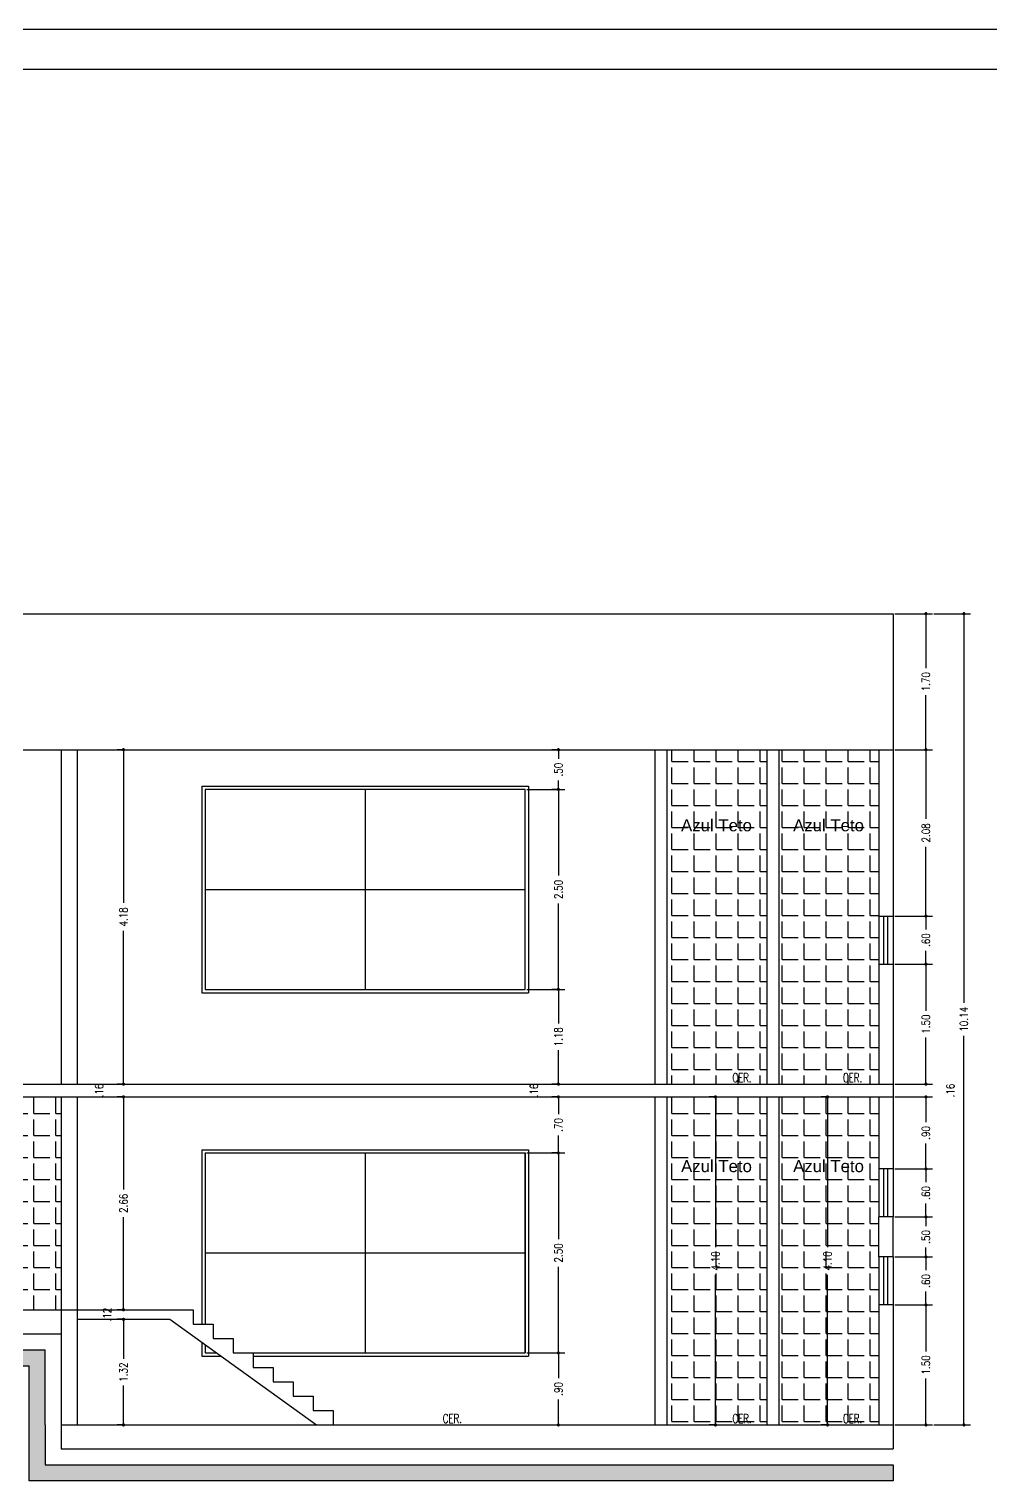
# Model space of a CAD drawing. Extents: x -4780 to 4154, y -1673 to 3208.
# Drawn here: x 694.89 to 706.91, y -445.97 to -427.82 of the extents above; entities that cross this region are included whole.
import ezdxf

# ---------------------------------------------------------------- set-up
doc = ezdxf.new("R2010")
doc.units = 0
doc.header["$MEASUREMENT"] = 0
doc.header["$PDMODE"] = 34
for name, color, linetype in [('COTAS', 5, 'Continuous'), ('MG', 5, 'Continuous'), ('PENA01', 1, 'Continuous'), ('PENA02', 2, 'Continuous'), ('pena06', 4, 'Continuous'), ('PF', 9, 'Continuous')]:
    doc.layers.add(name, color=color, linetype=linetype)
doc.layers.add('TEXTO', color=5, linetype='Continuous', lineweight=9)
doc.styles.add('ROMANS', font='romand.shx', dxfattribs={"width": 0.8})
doc.styles.add('STYLE1', font='romand.shx', dxfattribs={"width": 0.8})
doc.dimstyles.new('CORTE100', dxfattribs={"dimtxt": 0.1, "dimasz": 0.04, "dimexe": 0.08, "dimexo": 0.02, "dimgap": 0.05, "dimtad": 0, "dimzin": 4, "dimdsep": 46, "dimtxsty": 'ROMANS', "dimblk1": 'DOT', "dimblk2": 'DOT', "dimsah": 1, "dimcen": 0.09, "dimclrd": 30, "dimclre": 30, "dimclrt": 5, "dimadec": 0, "dimazin": 0, "dimtfac": 1, "dimtofl": 0, "dimtmove": 2, "dimatfit": 3, "dimldrblk": 'DOT', "dimfxl": 1, "dimtolj": 1, "dimtzin": 0, "dimarcsym": 0})
pattern_1 = [(0, (-1.62855, 0), (0, 0.275), [0.2, -0.075]), (90, (-1.62855, 0), (-0.275, 2e-17), [0.2, -0.075])]

# ---------------------------------------------------------------- blocks, each defined once
blk = doc.blocks.new('DOT')
at = {"layer": 'PENA01', "color": 0, "linetype": 'ByBlock'}
blk.add_line((-0.5, 0), (-1, 0), dxfattribs=at)
at = {"layer": 'PENA01', "color": 0, "linetype": 'ByBlock', "const_width": 0.5}
blk.add_lwpolyline([(-0.25, 0, 1), (0.25, 0, 1)], format="xyb", close=True, dxfattribs=at)
blk = doc.blocks.new('*D94')
at = {"layer": 'COTAS', "color": 30, "linetype": 'Continuous', "lineweight": -2, "transparency": 16777216}
for p, q in [((705.707, -443.769), (706.175, -443.769)), ((706.095, -443.809), (706.095, -444.351)), ((706.095, -445.229), (706.095, -444.687)), ((705.707, -445.269), (706.175, -445.269))]:
    blk.add_line(p, q, dxfattribs=at)
at = {"layer": 'DEFPOINTS', "color": 0, "linetype": 'Continuous', "transparency": 16777216}
for p in [(705.687, -443.769), (706.095, -443.769), (705.687, -445.269)]:
    blk.add_point(p, dxfattribs=at)
at = {"layer": 'COTAS', "color": 30, "linetype": 'Continuous', "lineweight": -2, "transparency": 16777216, "xscale": 0.04, "yscale": 0.04, "zscale": 0.04}
for p, rotation in [((706.095, -443.769), 90), ((706.095, -445.269), 270)]:
    blk.add_blockref('DOT', p, dxfattribs=dict(at, rotation=rotation))
at = {"layer": 'COTAS', "color": 5, "linetype": 'Continuous', "transparency": 16777216, "insert": (706.095, -444.519), "char_height": 0.1, "attachment_point": 5, "rotation": 90, "style": 'ROMANS'}
blk.add_mtext('\\A1;1.50', dxfattribs=at)
blk = doc.blocks.new('*D95')
at = {"layer": 'COTAS', "color": 30, "linetype": 'Continuous', "lineweight": -2, "transparency": 16777216}
for p, q in [((705.707, -443.169), (706.175, -443.169)), ((706.095, -443.209), (706.095, -443.335)), ((706.095, -443.729), (706.095, -443.603)), ((705.707, -443.769), (706.175, -443.769))]:
    blk.add_line(p, q, dxfattribs=at)
at = {"layer": 'DEFPOINTS', "color": 0, "linetype": 'Continuous', "transparency": 16777216}
for p in [(705.687, -443.169), (706.095, -443.169), (705.687, -443.769)]:
    blk.add_point(p, dxfattribs=at)
at = {"layer": 'COTAS', "color": 30, "linetype": 'Continuous', "lineweight": -2, "transparency": 16777216, "xscale": 0.04, "yscale": 0.04, "zscale": 0.04}
for p, rotation in [((706.095, -443.169), 90), ((706.095, -443.769), 270)]:
    blk.add_blockref('DOT', p, dxfattribs=dict(at, rotation=rotation))
at = {"layer": 'COTAS', "color": 5, "linetype": 'Continuous', "transparency": 16777216, "insert": (706.095, -443.469), "char_height": 0.1, "attachment_point": 5, "rotation": 90, "style": 'ROMANS'}
blk.add_mtext('\\A1;.60', dxfattribs=at)
blk = doc.blocks.new('*D96')
at = {"layer": 'COTAS', "color": 30, "linetype": 'Continuous', "lineweight": -2, "transparency": 16777216}
for p, q in [((705.707, -442.669), (706.175, -442.669)), ((706.095, -442.709), (706.095, -442.785)), ((705.707, -443.169), (706.175, -443.169)), ((706.095, -443.129), (706.095, -443.053))]:
    blk.add_line(p, q, dxfattribs=at)
at = {"layer": 'DEFPOINTS', "color": 0, "linetype": 'Continuous', "transparency": 16777216}
for p in [(705.687, -442.669), (706.095, -442.669), (705.687, -443.169)]:
    blk.add_point(p, dxfattribs=at)
at = {"layer": 'COTAS', "color": 30, "linetype": 'Continuous', "lineweight": -2, "transparency": 16777216, "xscale": 0.04, "yscale": 0.04, "zscale": 0.04}
for p, rotation in [((706.095, -442.669), 90), ((706.095, -443.169), 270)]:
    blk.add_blockref('DOT', p, dxfattribs=dict(at, rotation=rotation))
at = {"layer": 'COTAS', "color": 5, "linetype": 'Continuous', "transparency": 16777216, "insert": (706.095, -442.919), "char_height": 0.1, "attachment_point": 5, "rotation": 90, "style": 'ROMANS'}
blk.add_mtext('\\A1;.50', dxfattribs=at)
blk = doc.blocks.new('*D97')
at = {"layer": 'COTAS', "color": 30, "linetype": 'Continuous', "lineweight": -2, "transparency": 16777216}
for p, q in [((705.707, -442.069), (706.175, -442.069)), ((706.095, -442.109), (706.095, -442.235)), ((706.095, -442.629), (706.095, -442.503)), ((705.707, -442.669), (706.175, -442.669))]:
    blk.add_line(p, q, dxfattribs=at)
at = {"layer": 'DEFPOINTS', "color": 0, "linetype": 'Continuous', "transparency": 16777216}
for p in [(705.687, -442.069), (706.095, -442.069), (705.687, -442.669)]:
    blk.add_point(p, dxfattribs=at)
at = {"layer": 'COTAS', "color": 30, "linetype": 'Continuous', "lineweight": -2, "transparency": 16777216, "xscale": 0.04, "yscale": 0.04, "zscale": 0.04}
for p, rotation in [((706.095, -442.069), 90), ((706.095, -442.669), 270)]:
    blk.add_blockref('DOT', p, dxfattribs=dict(at, rotation=rotation))
at = {"layer": 'COTAS', "color": 5, "linetype": 'Continuous', "transparency": 16777216, "insert": (706.095, -442.369), "char_height": 0.1, "attachment_point": 5, "rotation": 90, "style": 'ROMANS'}
blk.add_mtext('\\A1;.60', dxfattribs=at)
blk = doc.blocks.new('*D98')
at = {"layer": 'COTAS', "color": 30, "linetype": 'Continuous', "lineweight": -2, "transparency": 16777216}
for p, q in [((705.707, -441.169), (706.175, -441.169)), ((706.095, -441.209), (706.095, -441.485)), ((706.095, -442.029), (706.095, -441.753)), ((705.707, -442.069), (706.175, -442.069))]:
    blk.add_line(p, q, dxfattribs=at)
at = {"layer": 'DEFPOINTS', "color": 0, "linetype": 'Continuous', "transparency": 16777216}
for p in [(705.687, -441.169), (706.095, -441.169), (705.687, -442.069)]:
    blk.add_point(p, dxfattribs=at)
at = {"layer": 'COTAS', "color": 30, "linetype": 'Continuous', "lineweight": -2, "transparency": 16777216, "xscale": 0.04, "yscale": 0.04, "zscale": 0.04}
for p, rotation in [((706.095, -441.169), 90), ((706.095, -442.069), 270)]:
    blk.add_blockref('DOT', p, dxfattribs=dict(at, rotation=rotation))
at = {"layer": 'COTAS', "color": 5, "linetype": 'Continuous', "transparency": 16777216, "insert": (706.095, -441.619), "char_height": 0.1, "attachment_point": 5, "rotation": 90, "style": 'ROMANS'}
blk.add_mtext('\\A1;.90', dxfattribs=at)
blk = doc.blocks.new('*D99')
at = {"layer": 'COTAS', "color": 30, "linetype": 'Continuous', "lineweight": -2, "transparency": 16777216}
for p, q in [((706.095, -440.969), (706.095, -440.929)), ((705.707, -441.009), (706.175, -441.009)), ((705.707, -441.169), (706.175, -441.169)), ((706.095, -441.209), (706.095, -441.249))]:
    blk.add_line(p, q, dxfattribs=at)
at = {"layer": 'DEFPOINTS', "color": 0, "linetype": 'Continuous', "transparency": 16777216}
for p in [(705.687, -441.009), (705.687, -441.169), (706.095, -441.169)]:
    blk.add_point(p, dxfattribs=at)
at = {"layer": 'COTAS', "color": 30, "linetype": 'Continuous', "lineweight": -2, "transparency": 16777216, "xscale": 0.04, "yscale": 0.04, "zscale": 0.04}
for p, rotation in [((706.095, -441.009), 270), ((706.095, -441.169), 90)]:
    blk.add_blockref('DOT', p, dxfattribs=dict(at, rotation=rotation))
at = {"layer": 'COTAS', "color": 5, "linetype": 'Continuous', "transparency": 16777216, "insert": (706.4, -441.089), "char_height": 0.1, "attachment_point": 5, "rotation": 90, "style": 'ROMANS'}
blk.add_mtext('\\A1;.16', dxfattribs=at)
blk = doc.blocks.new('*D100')
at = {"layer": 'COTAS', "color": 30, "linetype": 'Continuous', "lineweight": -2, "transparency": 16777216}
for p, q in [((705.707, -439.509), (706.175, -439.509)), ((706.095, -439.549), (706.095, -440.091)), ((706.095, -440.969), (706.095, -440.427)), ((705.707, -441.009), (706.175, -441.009))]:
    blk.add_line(p, q, dxfattribs=at)
at = {"layer": 'DEFPOINTS', "color": 0, "linetype": 'Continuous', "transparency": 16777216}
for p in [(705.687, -439.509), (705.687, -441.009), (706.095, -441.009)]:
    blk.add_point(p, dxfattribs=at)
at = {"layer": 'COTAS', "color": 30, "linetype": 'Continuous', "lineweight": -2, "transparency": 16777216, "xscale": 0.04, "yscale": 0.04, "zscale": 0.04}
for p, rotation in [((706.095, -439.509), 90), ((706.095, -441.009), 270)]:
    blk.add_blockref('DOT', p, dxfattribs=dict(at, rotation=rotation))
at = {"layer": 'COTAS', "color": 5, "linetype": 'Continuous', "transparency": 16777216, "insert": (706.095, -440.259), "char_height": 0.1, "attachment_point": 5, "rotation": 90, "style": 'ROMANS'}
blk.add_mtext('\\A1;1.50', dxfattribs=at)
blk = doc.blocks.new('*D101')
at = {"layer": 'COTAS', "color": 30, "linetype": 'Continuous', "lineweight": -2, "transparency": 16777216}
for p, q in [((705.707, -438.909), (706.175, -438.909)), ((706.095, -438.949), (706.095, -439.075)), ((706.095, -439.469), (706.095, -439.343)), ((705.707, -439.509), (706.175, -439.509))]:
    blk.add_line(p, q, dxfattribs=at)
at = {"layer": 'DEFPOINTS', "color": 0, "linetype": 'Continuous', "transparency": 16777216}
for p in [(705.687, -438.909), (705.687, -439.509), (706.095, -439.509)]:
    blk.add_point(p, dxfattribs=at)
at = {"layer": 'COTAS', "color": 30, "linetype": 'Continuous', "lineweight": -2, "transparency": 16777216, "xscale": 0.04, "yscale": 0.04, "zscale": 0.04}
for p, rotation in [((706.095, -438.909), 90), ((706.095, -439.509), 270)]:
    blk.add_blockref('DOT', p, dxfattribs=dict(at, rotation=rotation))
at = {"layer": 'COTAS', "color": 5, "linetype": 'Continuous', "transparency": 16777216, "insert": (706.095, -439.209), "char_height": 0.1, "attachment_point": 5, "rotation": 90, "style": 'ROMANS'}
blk.add_mtext('\\A1;.60', dxfattribs=at)
blk = doc.blocks.new('*D102')
at = {"layer": 'COTAS', "color": 30, "linetype": 'Continuous', "lineweight": -2, "transparency": 16777216}
for p, q in [((705.707, -436.829), (706.175, -436.829)), ((706.095, -436.869), (706.095, -437.695)), ((706.095, -438.869), (706.095, -438.043)), ((705.707, -438.909), (706.175, -438.909))]:
    blk.add_line(p, q, dxfattribs=at)
at = {"layer": 'DEFPOINTS', "color": 0, "linetype": 'Continuous', "transparency": 16777216}
for p in [(705.687, -436.829), (705.687, -438.909), (706.095, -438.909)]:
    blk.add_point(p, dxfattribs=at)
at = {"layer": 'COTAS', "color": 30, "linetype": 'Continuous', "lineweight": -2, "transparency": 16777216, "xscale": 0.04, "yscale": 0.04, "zscale": 0.04}
for p, rotation in [((706.095, -436.829), 90), ((706.095, -438.909), 270)]:
    blk.add_blockref('DOT', p, dxfattribs=dict(at, rotation=rotation))
at = {"layer": 'COTAS', "color": 5, "linetype": 'Continuous', "transparency": 16777216, "insert": (706.095, -437.869), "char_height": 0.1, "attachment_point": 5, "rotation": 90, "style": 'ROMANS'}
blk.add_mtext('\\A1;2.08', dxfattribs=at)
blk = doc.blocks.new('*D103')
at = {"layer": 'COTAS', "color": 30, "linetype": 'Continuous', "lineweight": -2, "transparency": 16777216}
for p, q in [((705.707, -435.129), (706.175, -435.129)), ((706.095, -435.169), (706.095, -435.811)), ((706.095, -436.789), (706.095, -436.147)), ((705.707, -436.829), (706.175, -436.829))]:
    blk.add_line(p, q, dxfattribs=at)
at = {"layer": 'DEFPOINTS', "color": 0, "linetype": 'Continuous', "transparency": 16777216}
for p in [(705.687, -435.129), (705.687, -436.829), (706.095, -436.829)]:
    blk.add_point(p, dxfattribs=at)
at = {"layer": 'COTAS', "color": 30, "linetype": 'Continuous', "lineweight": -2, "transparency": 16777216, "xscale": 0.04, "yscale": 0.04, "zscale": 0.04}
for p, rotation in [((706.095, -435.129), 90), ((706.095, -436.829), 270)]:
    blk.add_blockref('DOT', p, dxfattribs=dict(at, rotation=rotation))
at = {"layer": 'COTAS', "color": 5, "linetype": 'Continuous', "transparency": 16777216, "insert": (706.095, -435.979), "char_height": 0.1, "attachment_point": 5, "rotation": 90, "style": 'ROMANS'}
blk.add_mtext('\\A1;1.70', dxfattribs=at)
blk = doc.blocks.new('*D104')
at = {"layer": 'COTAS', "color": 30, "linetype": 'Continuous', "lineweight": -2, "transparency": 16777216}
for p, q in [((706.195, -435.129), (706.65, -435.129)), ((706.57, -435.169), (706.57, -439.991)), ((706.57, -445.229), (706.57, -440.407)), ((706.195, -445.269), (706.65, -445.269))]:
    blk.add_line(p, q, dxfattribs=at)
at = {"layer": 'DEFPOINTS', "color": 0, "linetype": 'Continuous', "transparency": 16777216}
for p in [(706.175, -435.129), (706.175, -445.269), (706.57, -445.269)]:
    blk.add_point(p, dxfattribs=at)
at = {"layer": 'COTAS', "color": 30, "linetype": 'Continuous', "lineweight": -2, "transparency": 16777216, "xscale": 0.04, "yscale": 0.04, "zscale": 0.04}
for p, rotation in [((706.57, -435.129), 90), ((706.57, -445.269), 270)]:
    blk.add_blockref('DOT', p, dxfattribs=dict(at, rotation=rotation))
at = {"layer": 'COTAS', "color": 5, "linetype": 'Continuous', "transparency": 16777216, "insert": (706.57, -440.199), "char_height": 0.1, "attachment_point": 5, "rotation": 90, "style": 'ROMANS'}
blk.add_mtext('\\A1;10.14', dxfattribs=at)
blk = doc.blocks.new('*D105')
at = {"layer": 'COTAS', "color": 30, "linetype": 'Continuous', "lineweight": -2, "transparency": 16777216}
for p, q in [((704.845, -441.169), (704.785, -441.169)), ((704.865, -441.209), (704.865, -443.045)), ((704.865, -445.229), (704.865, -443.393)), ((704.845, -445.269), (704.785, -445.269))]:
    blk.add_line(p, q, dxfattribs=at)
at = {"layer": 'DEFPOINTS', "color": 0, "linetype": 'Continuous', "transparency": 16777216}
for p in [(704.865, -441.169), (704.865, -445.269), (704.865, -445.269)]:
    blk.add_point(p, dxfattribs=at)
at = {"layer": 'COTAS', "color": 30, "linetype": 'Continuous', "lineweight": -2, "transparency": 16777216, "xscale": 0.04, "yscale": 0.04, "zscale": 0.04}
for p, rotation in [((704.865, -441.169), 90), ((704.865, -445.269), 270)]:
    blk.add_blockref('DOT', p, dxfattribs=dict(at, rotation=rotation))
at = {"layer": 'COTAS', "color": 5, "linetype": 'Continuous', "transparency": 16777216, "insert": (704.865, -443.219), "char_height": 0.1, "attachment_point": 5, "rotation": 90, "style": 'ROMANS'}
blk.add_mtext('\\A1;4.10', dxfattribs=at)
blk = doc.blocks.new('*D106')
at = {"layer": 'COTAS', "color": 30, "linetype": 'Continuous', "lineweight": -2, "transparency": 16777216}
for p, q in [((703.445, -441.169), (703.385, -441.169)), ((703.465, -441.209), (703.465, -443.045)), ((703.465, -445.229), (703.465, -443.393)), ((703.445, -445.269), (703.385, -445.269))]:
    blk.add_line(p, q, dxfattribs=at)
at = {"layer": 'DEFPOINTS', "color": 0, "linetype": 'Continuous', "transparency": 16777216}
for p in [(703.465, -441.169), (703.465, -445.269), (703.465, -445.269)]:
    blk.add_point(p, dxfattribs=at)
at = {"layer": 'COTAS', "color": 30, "linetype": 'Continuous', "lineweight": -2, "transparency": 16777216, "xscale": 0.04, "yscale": 0.04, "zscale": 0.04}
for p, rotation in [((703.465, -441.169), 90), ((703.465, -445.269), 270)]:
    blk.add_blockref('DOT', p, dxfattribs=dict(at, rotation=rotation))
at = {"layer": 'COTAS', "color": 5, "linetype": 'Continuous', "transparency": 16777216, "insert": (703.465, -443.219), "char_height": 0.1, "attachment_point": 5, "rotation": 90, "style": 'ROMANS'}
blk.add_mtext('\\A1;4.10', dxfattribs=at)
blk = doc.blocks.new('*D107')
at = {"layer": 'COTAS', "color": 30, "linetype": 'Continuous', "lineweight": -2, "transparency": 16777216}
for p, q in [((701.107, -444.369), (701.582, -444.369)), ((701.502, -444.409), (701.502, -444.685)), ((701.502, -445.229), (701.502, -444.953)), ((701.107, -445.269), (701.582, -445.269))]:
    blk.add_line(p, q, dxfattribs=at)
at = {"layer": 'DEFPOINTS', "color": 0, "linetype": 'Continuous', "transparency": 16777216}
for p in [(701.087, -444.369), (701.087, -445.269), (701.502, -445.269)]:
    blk.add_point(p, dxfattribs=at)
at = {"layer": 'COTAS', "color": 30, "linetype": 'Continuous', "lineweight": -2, "transparency": 16777216, "xscale": 0.04, "yscale": 0.04, "zscale": 0.04}
for p, rotation in [((701.502, -444.369), 90), ((701.502, -445.269), 270)]:
    blk.add_blockref('DOT', p, dxfattribs=dict(at, rotation=rotation))
at = {"layer": 'COTAS', "color": 5, "linetype": 'Continuous', "transparency": 16777216, "insert": (701.502, -444.819), "char_height": 0.1, "attachment_point": 5, "rotation": 90, "style": 'ROMANS'}
blk.add_mtext('\\A1;.90', dxfattribs=at)
blk = doc.blocks.new('*D108')
at = {"layer": 'COTAS', "color": 30, "linetype": 'Continuous', "lineweight": -2, "transparency": 16777216}
for p, q in [((701.107, -441.869), (701.582, -441.869)), ((701.502, -441.909), (701.502, -442.945)), ((701.502, -444.329), (701.502, -443.293)), ((701.107, -444.369), (701.582, -444.369))]:
    blk.add_line(p, q, dxfattribs=at)
at = {"layer": 'DEFPOINTS', "color": 0, "linetype": 'Continuous', "transparency": 16777216}
for p in [(701.087, -441.869), (701.502, -441.869), (701.087, -444.369)]:
    blk.add_point(p, dxfattribs=at)
at = {"layer": 'COTAS', "color": 30, "linetype": 'Continuous', "lineweight": -2, "transparency": 16777216, "xscale": 0.04, "yscale": 0.04, "zscale": 0.04}
for p, rotation in [((701.502, -441.869), 90), ((701.502, -444.369), 270)]:
    blk.add_blockref('DOT', p, dxfattribs=dict(at, rotation=rotation))
at = {"layer": 'COTAS', "color": 5, "linetype": 'Continuous', "transparency": 16777216, "insert": (701.502, -443.119), "char_height": 0.1, "attachment_point": 5, "rotation": 90, "style": 'ROMANS'}
blk.add_mtext('\\A1;2.50', dxfattribs=at)
blk = doc.blocks.new('*D109')
at = {"layer": 'COTAS', "color": 30, "linetype": 'Continuous', "lineweight": -2, "transparency": 16777216}
for p, q in [((701.482, -441.169), (701.422, -441.169)), ((701.502, -441.209), (701.502, -441.385)), ((701.502, -441.829), (701.502, -441.653)), ((701.482, -441.869), (701.422, -441.869))]:
    blk.add_line(p, q, dxfattribs=at)
at = {"layer": 'DEFPOINTS', "color": 0, "linetype": 'Continuous', "transparency": 16777216}
for p in [(701.502, -441.169), (701.502, -441.169), (701.502, -441.869)]:
    blk.add_point(p, dxfattribs=at)
at = {"layer": 'COTAS', "color": 30, "linetype": 'Continuous', "lineweight": -2, "transparency": 16777216, "xscale": 0.04, "yscale": 0.04, "zscale": 0.04}
for p, rotation in [((701.502, -441.169), 90), ((701.502, -441.869), 270)]:
    blk.add_blockref('DOT', p, dxfattribs=dict(at, rotation=rotation))
at = {"layer": 'COTAS', "color": 5, "linetype": 'Continuous', "transparency": 16777216, "insert": (701.502, -441.519), "char_height": 0.1, "attachment_point": 5, "rotation": 90, "style": 'ROMANS'}
blk.add_mtext('\\A1;.70', dxfattribs=at)
blk = doc.blocks.new('*D110')
at = {"layer": 'COTAS', "color": 30, "linetype": 'Continuous', "lineweight": -2, "transparency": 16777216}
for p, q in [((701.502, -440.969), (701.502, -440.929)), ((701.482, -441.009), (701.422, -441.009)), ((701.482, -441.169), (701.422, -441.169)), ((701.502, -441.209), (701.502, -441.249))]:
    blk.add_line(p, q, dxfattribs=at)
at = {"layer": 'DEFPOINTS', "color": 0, "linetype": 'Continuous', "transparency": 16777216}
for p in [(701.502, -441.009), (701.502, -441.009), (701.502, -441.169)]:
    blk.add_point(p, dxfattribs=at)
at = {"layer": 'COTAS', "color": 30, "linetype": 'Continuous', "lineweight": -2, "transparency": 16777216, "xscale": 0.04, "yscale": 0.04, "zscale": 0.04}
for p, rotation in [((701.502, -441.009), 270), ((701.502, -441.169), 90)]:
    blk.add_blockref('DOT', p, dxfattribs=dict(at, rotation=rotation))
at = {"layer": 'COTAS', "color": 5, "linetype": 'Continuous', "transparency": 16777216, "insert": (701.197, -441.089), "char_height": 0.1, "attachment_point": 5, "rotation": 90, "style": 'ROMANS'}
blk.add_mtext('\\A1;.16', dxfattribs=at)
blk = doc.blocks.new('*D111')
at = {"layer": 'COTAS', "color": 30, "linetype": 'Continuous', "lineweight": -2, "transparency": 16777216}
for p, q in [((696.047, -443.949), (695.987, -443.949)), ((696.067, -443.989), (696.067, -444.441)), ((696.067, -445.229), (696.067, -444.777)), ((696.047, -445.269), (695.987, -445.269))]:
    blk.add_line(p, q, dxfattribs=at)
at = {"layer": 'DEFPOINTS', "color": 0, "linetype": 'Continuous', "transparency": 16777216}
for p in [(696.067, -443.949), (696.067, -445.269), (696.067, -445.269)]:
    blk.add_point(p, dxfattribs=at)
at = {"layer": 'COTAS', "color": 30, "linetype": 'Continuous', "lineweight": -2, "transparency": 16777216, "xscale": 0.04, "yscale": 0.04, "zscale": 0.04}
for p, rotation in [((696.067, -443.949), 90), ((696.067, -445.269), 270)]:
    blk.add_blockref('DOT', p, dxfattribs=dict(at, rotation=rotation))
at = {"layer": 'COTAS', "color": 5, "linetype": 'Continuous', "transparency": 16777216, "insert": (696.067, -444.609), "char_height": 0.1, "attachment_point": 5, "rotation": 90, "style": 'ROMANS'}
blk.add_mtext('\\A1;1.32', dxfattribs=at)
blk = doc.blocks.new('*D112')
at = {"layer": 'COTAS', "color": 30, "linetype": 'Continuous', "lineweight": -2, "transparency": 16777216}
for p, q in [((696.047, -443.829), (695.987, -443.829)), ((696.067, -443.789), (696.067, -443.749)), ((696.047, -443.949), (695.987, -443.949)), ((696.067, -443.989), (696.067, -444.029))]:
    blk.add_line(p, q, dxfattribs=at)
at = {"layer": 'DEFPOINTS', "color": 0, "linetype": 'Continuous', "transparency": 16777216}
for p in [(696.067, -443.829), (696.067, -443.829), (696.067, -443.949)]:
    blk.add_point(p, dxfattribs=at)
at = {"layer": 'COTAS', "color": 30, "linetype": 'Continuous', "lineweight": -2, "transparency": 16777216, "xscale": 0.04, "yscale": 0.04, "zscale": 0.04}
for p, rotation in [((696.067, -443.829), 270), ((696.067, -443.949), 90)]:
    blk.add_blockref('DOT', p, dxfattribs=dict(at, rotation=rotation))
at = {"layer": 'COTAS', "color": 5, "linetype": 'Continuous', "transparency": 16777216, "insert": (695.862, -443.889), "char_height": 0.1, "attachment_point": 5, "rotation": 90, "style": 'ROMANS'}
blk.add_mtext('\\A1;.12', dxfattribs=at)
blk = doc.blocks.new('*D113')
at = {"layer": 'COTAS', "color": 30, "linetype": 'Continuous', "lineweight": -2, "transparency": 16777216}
for p, q in [((696.047, -441.169), (695.987, -441.169)), ((696.067, -441.209), (696.067, -442.325)), ((696.067, -443.789), (696.067, -442.673)), ((696.047, -443.829), (695.987, -443.829))]:
    blk.add_line(p, q, dxfattribs=at)
at = {"layer": 'DEFPOINTS', "color": 0, "linetype": 'Continuous', "transparency": 16777216}
for p in [(696.067, -441.169), (696.067, -441.169), (696.067, -443.829)]:
    blk.add_point(p, dxfattribs=at)
at = {"layer": 'COTAS', "color": 30, "linetype": 'Continuous', "lineweight": -2, "transparency": 16777216, "xscale": 0.04, "yscale": 0.04, "zscale": 0.04}
for p, rotation in [((696.067, -441.169), 90), ((696.067, -443.829), 270)]:
    blk.add_blockref('DOT', p, dxfattribs=dict(at, rotation=rotation))
at = {"layer": 'COTAS', "color": 5, "linetype": 'Continuous', "transparency": 16777216, "insert": (696.067, -442.499), "char_height": 0.1, "attachment_point": 5, "rotation": 90, "style": 'ROMANS'}
blk.add_mtext('\\A1;2.66', dxfattribs=at)
blk = doc.blocks.new('*D114')
at = {"layer": 'COTAS', "color": 30, "linetype": 'Continuous', "lineweight": -2, "transparency": 16777216}
for p, q in [((696.067, -440.969), (696.067, -440.929)), ((696.047, -441.009), (695.987, -441.009)), ((696.047, -441.169), (695.987, -441.169)), ((696.067, -441.209), (696.067, -441.249))]:
    blk.add_line(p, q, dxfattribs=at)
at = {"layer": 'DEFPOINTS', "color": 0, "linetype": 'Continuous', "transparency": 16777216}
for p in [(696.067, -441.009), (696.067, -441.009), (696.067, -441.169)]:
    blk.add_point(p, dxfattribs=at)
at = {"layer": 'COTAS', "color": 30, "linetype": 'Continuous', "lineweight": -2, "transparency": 16777216, "xscale": 0.04, "yscale": 0.04, "zscale": 0.04}
for p, rotation in [((696.067, -441.009), 270), ((696.067, -441.169), 90)]:
    blk.add_blockref('DOT', p, dxfattribs=dict(at, rotation=rotation))
at = {"layer": 'COTAS', "color": 5, "linetype": 'Continuous', "transparency": 16777216, "insert": (695.762, -441.089), "char_height": 0.1, "attachment_point": 5, "rotation": 90, "style": 'ROMANS'}
blk.add_mtext('\\A1;.16', dxfattribs=at)
blk = doc.blocks.new('*D115')
at = {"layer": 'COTAS', "color": 30, "linetype": 'Continuous', "lineweight": -2, "transparency": 16777216}
for p, q in [((696.047, -436.829), (695.987, -436.829)), ((696.067, -436.869), (696.067, -438.745)), ((696.067, -440.969), (696.067, -439.093)), ((696.047, -441.009), (695.987, -441.009))]:
    blk.add_line(p, q, dxfattribs=at)
at = {"layer": 'DEFPOINTS', "color": 0, "linetype": 'Continuous', "transparency": 16777216}
for p in [(696.067, -436.829), (696.067, -436.829), (696.067, -441.009)]:
    blk.add_point(p, dxfattribs=at)
at = {"layer": 'COTAS', "color": 30, "linetype": 'Continuous', "lineweight": -2, "transparency": 16777216, "xscale": 0.04, "yscale": 0.04, "zscale": 0.04}
for p, rotation in [((696.067, -436.829), 90), ((696.067, -441.009), 270)]:
    blk.add_blockref('DOT', p, dxfattribs=dict(at, rotation=rotation))
at = {"layer": 'COTAS', "color": 5, "linetype": 'Continuous', "transparency": 16777216, "insert": (696.067, -438.919), "char_height": 0.1, "attachment_point": 5, "rotation": 90, "style": 'ROMANS'}
blk.add_mtext('\\A1;4.18', dxfattribs=at)
blk = doc.blocks.new('*D116')
at = {"layer": 'COTAS', "color": 30, "linetype": 'Continuous', "lineweight": -2, "transparency": 16777216}
for p, q in [((701.107, -437.326), (701.582, -437.326)), ((701.502, -437.366), (701.502, -438.402)), ((701.502, -439.786), (701.502, -438.75)), ((701.107, -439.826), (701.582, -439.826))]:
    blk.add_line(p, q, dxfattribs=at)
at = {"layer": 'DEFPOINTS', "color": 0, "linetype": 'Continuous', "transparency": 16777216}
for p in [(701.087, -437.326), (701.502, -437.326), (701.087, -439.826)]:
    blk.add_point(p, dxfattribs=at)
at = {"layer": 'COTAS', "color": 30, "linetype": 'Continuous', "lineweight": -2, "transparency": 16777216, "xscale": 0.04, "yscale": 0.04, "zscale": 0.04}
for p, rotation in [((701.502, -437.326), 90), ((701.502, -439.826), 270)]:
    blk.add_blockref('DOT', p, dxfattribs=dict(at, rotation=rotation))
at = {"layer": 'COTAS', "color": 5, "linetype": 'Continuous', "transparency": 16777216, "insert": (701.502, -438.576), "char_height": 0.1, "attachment_point": 5, "rotation": 90, "style": 'ROMANS'}
blk.add_mtext('\\A1;2.50', dxfattribs=at)
blk = doc.blocks.new('*D150')
at = {"layer": 'COTAS', "color": 30, "linetype": 'Continuous', "lineweight": -2, "transparency": 16777216}
for p, q in [((701.482, -436.829), (701.422, -436.829)), ((701.502, -436.869), (701.502, -436.944)), ((701.482, -437.326), (701.422, -437.326)), ((701.502, -437.286), (701.502, -437.212))]:
    blk.add_line(p, q, dxfattribs=at)
at = {"layer": 'DEFPOINTS', "color": 0, "linetype": 'Continuous', "transparency": 16777216}
for p in [(701.502, -436.829), (701.502, -436.829), (701.502, -437.326)]:
    blk.add_point(p, dxfattribs=at)
at = {"layer": 'COTAS', "color": 30, "linetype": 'Continuous', "lineweight": -2, "transparency": 16777216, "xscale": 0.04, "yscale": 0.04, "zscale": 0.04}
for p, rotation in [((701.502, -436.829), 90), ((701.502, -437.326), 270)]:
    blk.add_blockref('DOT', p, dxfattribs=dict(at, rotation=rotation))
at = {"layer": 'COTAS', "color": 5, "linetype": 'Continuous', "transparency": 16777216, "insert": (701.502, -437.078), "char_height": 0.1, "attachment_point": 5, "rotation": 90, "style": 'ROMANS'}
blk.add_mtext('\\A1;.50', dxfattribs=at)
blk = doc.blocks.new('*D151')
at = {"layer": 'COTAS', "color": 30, "linetype": 'Continuous', "lineweight": -2, "transparency": 16777216}
for p, q in [((701.482, -439.826), (701.422, -439.826)), ((701.502, -439.866), (701.502, -440.25)), ((701.502, -440.969), (701.502, -440.586)), ((701.482, -441.009), (701.422, -441.009))]:
    blk.add_line(p, q, dxfattribs=at)
at = {"layer": 'DEFPOINTS', "color": 0, "linetype": 'Continuous', "transparency": 16777216}
for p in [(701.502, -439.826), (701.502, -441.009), (701.502, -441.009)]:
    blk.add_point(p, dxfattribs=at)
at = {"layer": 'COTAS', "color": 30, "linetype": 'Continuous', "lineweight": -2, "transparency": 16777216, "xscale": 0.04, "yscale": 0.04, "zscale": 0.04}
for p, rotation in [((701.502, -439.826), 90), ((701.502, -441.009), 270)]:
    blk.add_blockref('DOT', p, dxfattribs=dict(at, rotation=rotation))
at = {"layer": 'COTAS', "color": 5, "linetype": 'Continuous', "transparency": 16777216, "insert": (701.502, -440.418), "char_height": 0.1, "attachment_point": 5, "rotation": 90, "style": 'ROMANS'}
blk.add_mtext('\\A1;1.18', dxfattribs=at)

msp = doc.modelspace()

# ---------------------------------------------------------------- hatches: boundary and pattern name
at = {"layer": 'COTAS', "linetype": 'Continuous'}
h = msp.add_hatch(color=256, dxfattribs=at)
h.paths.add_polyline_path([(705.687, -445.969), (695.087, -445.969), (694.887, -445.969), (694.887, -444.529), (665.287, -444.529), (665.287, -444.329), (695.087, -444.329), (695.087, -445.269), (695.087, -445.569), (695.087, -445.769), (705.687, -445.769)])
edge = h.paths.add_edge_path(flags=17)
edge.add_line((665.287, -444.329), (665.487, -444.329))
at = {"layer": 'PENA01'}
h = msp.add_hatch(dxfattribs=at)
h.set_pattern_fill('ANGLE', color=256, style=0)
h.set_pattern_definition(pattern_1)
h.paths.add_polyline_path([(704.257, -441.009), (705.507, -441.009), (705.507, -439.509), (705.507, -438.909), (705.507, -436.829), (704.257, -436.829)])
h.paths.add_polyline_path([(702.857, -441.009), (704.107, -441.009), (704.107, -436.829), (702.857, -436.829)])
h.paths.add_polyline_path([(704.397, -437.661), (705.35, -437.661), (705.35, -437.889), (704.397, -437.889)], flags=24)
h.paths.add_polyline_path([(705.041, -441.013), (705.337, -441.013), (705.337, -440.844), (705.041, -440.844)], flags=9)
h.paths.add_polyline_path([(702.997, -437.661), (703.95, -437.661), (703.95, -437.889), (702.997, -437.889)], flags=24)
h.paths.add_polyline_path([(703.66, -441.013), (703.956, -441.013), (703.956, -440.844), (703.66, -440.844)], flags=9)
h = msp.add_hatch(dxfattribs=at)
h.set_pattern_fill('ANGLE', color=256, style=0)
h.set_pattern_definition(pattern_1)
h.paths.add_polyline_path([(691.513, -441.689), (694.061, -441.689), (694.061, -442.369), (691.513, -442.369)], flags=16)
h.paths.add_polyline_path([(690.412, -441.169), (695.287, -441.169), (695.287, -443.829), (690.412, -443.829)])
edge = h.paths.add_edge_path(flags=16)
edge.add_line((694.061, -441.689), (691.513, -441.689))
h.paths.add_polyline_path([(694.331, -441.558), (694.331, -441.34), (694.481, -441.34), (694.481, -441.558)], flags=24)
h.paths.add_polyline_path([(694.331, -442.138), (694.331, -441.92), (694.481, -441.92), (694.481, -442.138)], flags=24)
h.paths.add_polyline_path([(694.331, -443.222), (694.331, -442.936), (694.481, -442.936), (694.481, -443.222)], flags=24)
h.paths.add_polyline_path([(692.289, -441.244), (693.242, -441.244), (693.242, -441.472), (692.289, -441.472)], flags=24)
h.paths.add_polyline_path([(690.819, -442.648), (690.819, -442.35), (690.969, -442.35), (690.969, -442.648)], flags=24)
h.paths.add_polyline_path([(692.693, -443.833), (692.99, -443.833), (692.99, -443.664), (692.693, -443.664)], flags=9)
h = msp.add_hatch(dxfattribs=at)
h.set_pattern_fill('ANGLE', color=256, style=0)
h.set_pattern_definition(pattern_1)
h.paths.add_polyline_path([(704.107, -441.169), (702.857, -441.169), (702.857, -445.269), (704.107, -445.269)])
h.paths.add_polyline_path([(703.39, -443.368), (703.39, -443.07), (703.54, -443.07), (703.54, -443.368)], flags=24)
h.paths.add_polyline_path([(703.66, -445.273), (703.956, -445.273), (703.956, -445.104), (703.66, -445.104)], flags=9)
h.paths.add_polyline_path([(702.997, -441.921), (703.95, -441.921), (703.95, -442.149), (702.997, -442.149)], flags=24)
h = msp.add_hatch(dxfattribs=at)
h.set_pattern_fill('ANGLE', color=256, style=0)
h.set_pattern_definition(pattern_1)
h.paths.add_polyline_path([(705.507, -442.069), (705.507, -441.169), (704.257, -441.169), (704.257, -445.269), (705.507, -445.269), (705.507, -443.769), (705.507, -443.169), (705.507, -442.669)])
h.paths.add_polyline_path([(704.79, -443.368), (704.79, -443.07), (704.94, -443.07), (704.94, -443.368)], flags=24)
h.paths.add_polyline_path([(705.041, -445.273), (705.337, -445.273), (705.337, -445.104), (705.041, -445.104)], flags=9)
h.paths.add_polyline_path([(704.397, -441.921), (705.35, -441.921), (705.35, -442.149), (704.397, -442.149)], flags=24)

# ---------------------------------------------------------------- linework, layer by layer
at = {"layer": 'COTAS', "linetype": 'Continuous'}
for p, q in [((701.087, -437.326), (697.087, -437.326)), ((697.087, -437.326), (697.087, -439.826)), ((701.087, -439.826), (701.087, -437.326)), ((705.507, -438.909), (705.687, -438.909)), ((705.507, -439.509), (705.687, -439.509)), ((697.087, -439.826), (701.087, -439.826)), ((697.087, -441.869), (701.087, -441.869)), ((697.087, -441.869), (697.087, -444.009)), ((701.087, -444.369), (701.087, -441.869)), ((701.087, -441.869), (701.087, -444.369)), ((705.687, -442.069), (705.507, -442.069)), ((705.687, -442.669), (705.507, -442.669)), ((705.687, -443.169), (705.507, -443.169)), ((705.687, -443.769), (705.507, -443.769)), ((697.087, -444.265), (697.087, -444.369)), ((665.287, -444.329), (695.087, -444.329)), ((695.087, -445.269), (695.087, -444.329)), ((697.087, -444.369), (697.231, -444.369)), ((697.687, -444.369), (701.087, -444.369)), ((665.287, -444.529), (694.887, -444.529)), ((694.887, -445.969), (694.887, -444.529)), ((695.087, -445.269), (695.087, -445.569)), ((695.087, -445.569), (695.087, -445.769)), ((695.087, -445.769), (705.687, -445.769)), ((705.687, -445.769), (705.687, -445.969)), ((695.087, -445.969), (694.887, -445.969)), ((705.687, -445.969), (695.087, -445.969))]:
    msp.add_line(p, q, dxfattribs=at)
at = {"layer": 'MG'}
msp.add_line((630.696, -427.821), (718.382, -427.821), dxfattribs=at)
at = {"layer": 'PENA01'}
for p, q in [((697.047, -437.286), (701.127, -437.286)), ((697.047, -437.286), (697.047, -439.866)), ((699.087, -437.326), (699.087, -439.826)), ((701.127, -437.286), (701.127, -439.866)), ((697.087, -438.576), (701.087, -438.576)), ((705.507, -438.909), (705.507, -439.509)), ((705.687, -438.909), (705.687, -439.509)), ((697.047, -439.866), (701.127, -439.866)), ((697.047, -441.829), (701.127, -441.829)), ((697.047, -441.829), (697.047, -444.009)), ((699.087, -441.869), (699.087, -444.369)), ((701.127, -441.829), (701.127, -444.409)), ((705.507, -442.069), (705.507, -442.669)), ((705.687, -442.069), (705.687, -442.669)), ((697.087, -443.119), (701.087, -443.119)), ((705.507, -443.169), (705.507, -443.769)), ((705.687, -443.169), (705.687, -443.769)), ((697.047, -444.236), (697.047, -444.409)), ((697.047, -444.409), (697.287, -444.409)), ((697.687, -444.409), (701.127, -444.409))]:
    msp.add_line(p, q, dxfattribs=at)
at = {"layer": 'PENA02'}
for p, q in [((705.57, -439.509), (705.57, -438.909)), ((705.62, -439.509), (705.62, -438.909)), ((705.57, -442.669), (705.57, -442.069)), ((705.62, -442.669), (705.62, -442.069)), ((705.57, -443.769), (705.57, -443.169)), ((705.62, -443.769), (705.62, -443.169))]:
    msp.add_line(p, q, dxfattribs=at)
at = {"layer": 'pena06'}
for p, q in [((665.287, -435.129), (705.687, -435.129)), ((705.687, -435.129), (705.687, -438.909)), ((665.287, -436.829), (705.687, -436.829)), ((695.287, -436.829), (695.287, -441.009)), ((695.487, -436.829), (695.487, -441.009)), ((702.707, -436.829), (702.707, -441.009)), ((702.857, -436.829), (702.857, -441.009)), ((704.107, -436.829), (704.107, -441.009)), ((704.257, -436.829), (704.257, -441.009)), ((705.507, -436.829), (705.507, -438.909)), ((705.507, -439.509), (705.507, -441.009)), ((705.687, -439.509), (705.687, -442.069)), ((685.237, -441.009), (705.687, -441.009)), ((690.412, -441.169), (705.687, -441.169)), ((695.287, -441.169), (695.287, -445.569)), ((695.487, -441.169), (695.487, -445.269)), ((702.707, -441.169), (702.707, -445.269)), ((702.857, -441.169), (702.857, -445.269)), ((704.107, -441.169), (704.107, -445.269)), ((704.257, -441.169), (704.257, -445.269)), ((705.507, -441.169), (705.507, -442.069)), ((705.507, -443.169), (705.507, -442.669)), ((705.687, -443.169), (705.687, -442.669)), ((690.412, -443.829), (695.487, -443.829)), ((695.487, -443.829), (696.937, -443.829)), ((696.937, -443.829), (696.937, -444.009)), ((705.507, -443.769), (705.507, -445.269)), ((705.687, -443.769), (705.687, -445.569)), ((695.487, -443.949), (696.648, -443.949)), ((696.648, -443.949), (698.481, -445.269)), ((696.937, -444.009), (697.187, -444.009)), ((697.187, -444.009), (697.187, -444.189)), ((665.287, -444.129), (695.287, -444.129)), ((697.187, -444.189), (697.437, -444.189)), ((697.437, -444.189), (697.437, -444.369)), ((697.437, -444.369), (697.687, -444.369)), ((697.687, -444.369), (697.687, -444.549)), ((697.687, -444.549), (697.937, -444.549)), ((697.937, -444.549), (697.937, -444.729)), ((697.937, -444.729), (698.187, -444.729)), ((698.187, -444.729), (698.187, -444.909)), ((698.187, -444.909), (698.437, -444.909)), ((698.437, -444.909), (698.437, -445.089)), ((698.437, -445.089), (698.687, -445.089)), ((698.687, -445.089), (698.687, -445.269)), ((695.287, -445.269), (705.687, -445.269)), ((695.287, -445.569), (705.687, -445.569))]:
    msp.add_line(p, q, dxfattribs=at)
at = {"layer": 'PF'}
msp.add_line((632.446, -428.321), (717.882, -428.321), dxfattribs=at)

# ---------------------------------------------------------------- texts
at = {"layer": 'COTAS', "char_height": 0.15, "width": 2.01, "attachment_point": 1}
for insert in [(703.035, -437.699), (704.435, -437.699), (703.035, -441.959), (704.435, -441.959)]:
    msp.add_mtext('{\\fArial|b0|i0|c0|p34;Azul Teto}', dxfattribs=dict(at, insert=insert))
at = {"layer": 'TEXTO', "style": 'STYLE1', "width": 0.7}
for p in [(703.677, -440.985), (705.058, -440.985), (700.057, -445.245), (703.677, -445.245), (705.058, -445.245)]:
    msp.add_text('CER.', height=0.1125, dxfattribs=at).set_placement(p)

# ---------------------------------------------------------------- dimensions: what is measured, and where the dimension line sits
at = {"layer": 'COTAS', "linetype": 'Continuous'}
for base, p1, p2, picture, middle in [((706.095, -436.829), (705.687, -435.129), (705.687, -436.829), '*D103', (706.095, -435.979)), ((706.57, -445.269), (706.175, -435.129), (706.175, -445.269), '*D104', (706.57, -440.199)), ((696.067, -436.829), (696.067, -441.009), (696.067, -436.829), '*D115', (696.067, -438.919)), ((701.502, -436.829), (701.502, -437.326), (701.502, -436.829), '*D150', (701.502, -437.078)), ((706.095, -438.909), (705.687, -436.829), (705.687, -438.909), '*D102', (706.095, -437.869)), ((701.502, -437.326), (701.087, -439.826), (701.087, -437.326), '*D116', (701.502, -438.576)), ((706.095, -439.509), (705.687, -438.909), (705.687, -439.509), '*D101', (706.095, -439.209)), ((706.095, -441.009), (705.687, -439.509), (705.687, -441.009), '*D100', (706.095, -440.259)), ((701.502, -441.009), (701.502, -439.826), (701.502, -441.009), '*D151', (701.502, -440.418)), ((696.067, -441.009), (696.067, -441.169), (696.067, -441.009), '*D114', (695.762, -441.089)), ((701.502, -441.009), (701.502, -441.169), (701.502, -441.009), '*D110', (701.197, -441.089)), ((706.095, -441.169), (705.687, -441.009), (705.687, -441.169), '*D99', (706.4, -441.089)), ((696.067, -441.169), (696.067, -443.829), (696.067, -441.169), '*D113', (696.067, -442.499)), ((701.502, -441.169), (701.502, -441.869), (701.502, -441.169), '*D109', (701.502, -441.519)), ((703.465, -445.269), (703.465, -441.169), (703.465, -445.269), '*D106', (703.465, -443.219)), ((704.865, -445.269), (704.865, -441.169), (704.865, -445.269), '*D105', (704.865, -443.219)), ((706.095, -441.169), (705.687, -442.069), (705.687, -441.169), '*D98', (706.095, -441.619)), ((701.502, -441.869), (701.087, -444.369), (701.087, -441.869), '*D108', (701.502, -443.119)), ((706.095, -442.069), (705.687, -442.669), (705.687, -442.069), '*D97', (706.095, -442.369)), ((706.095, -442.669), (705.687, -443.169), (705.687, -442.669), '*D96', (706.095, -442.919)), ((706.095, -443.169), (705.687, -443.769), (705.687, -443.169), '*D95', (706.095, -443.469)), ((696.067, -443.829), (696.067, -443.949), (696.067, -443.829), '*D112', (695.862, -443.889)), ((706.095, -443.769), (705.687, -445.269), (705.687, -443.769), '*D94', (706.095, -444.519)), ((696.067, -445.269), (696.067, -443.949), (696.067, -445.269), '*D111', (696.067, -444.609)), ((701.502, -445.269), (701.087, -444.369), (701.087, -445.269), '*D107', (701.502, -444.819))]:
    dim = msp.add_linear_dim(base=base, p1=p1, p2=p2, angle=90, dimstyle='CORTE100', dxfattribs=at)
    dim.commit()
    dim.dimension.update_dxf_attribs({"geometry": picture, "text_midpoint": middle})

doc.saveas('drawing.dxf')
